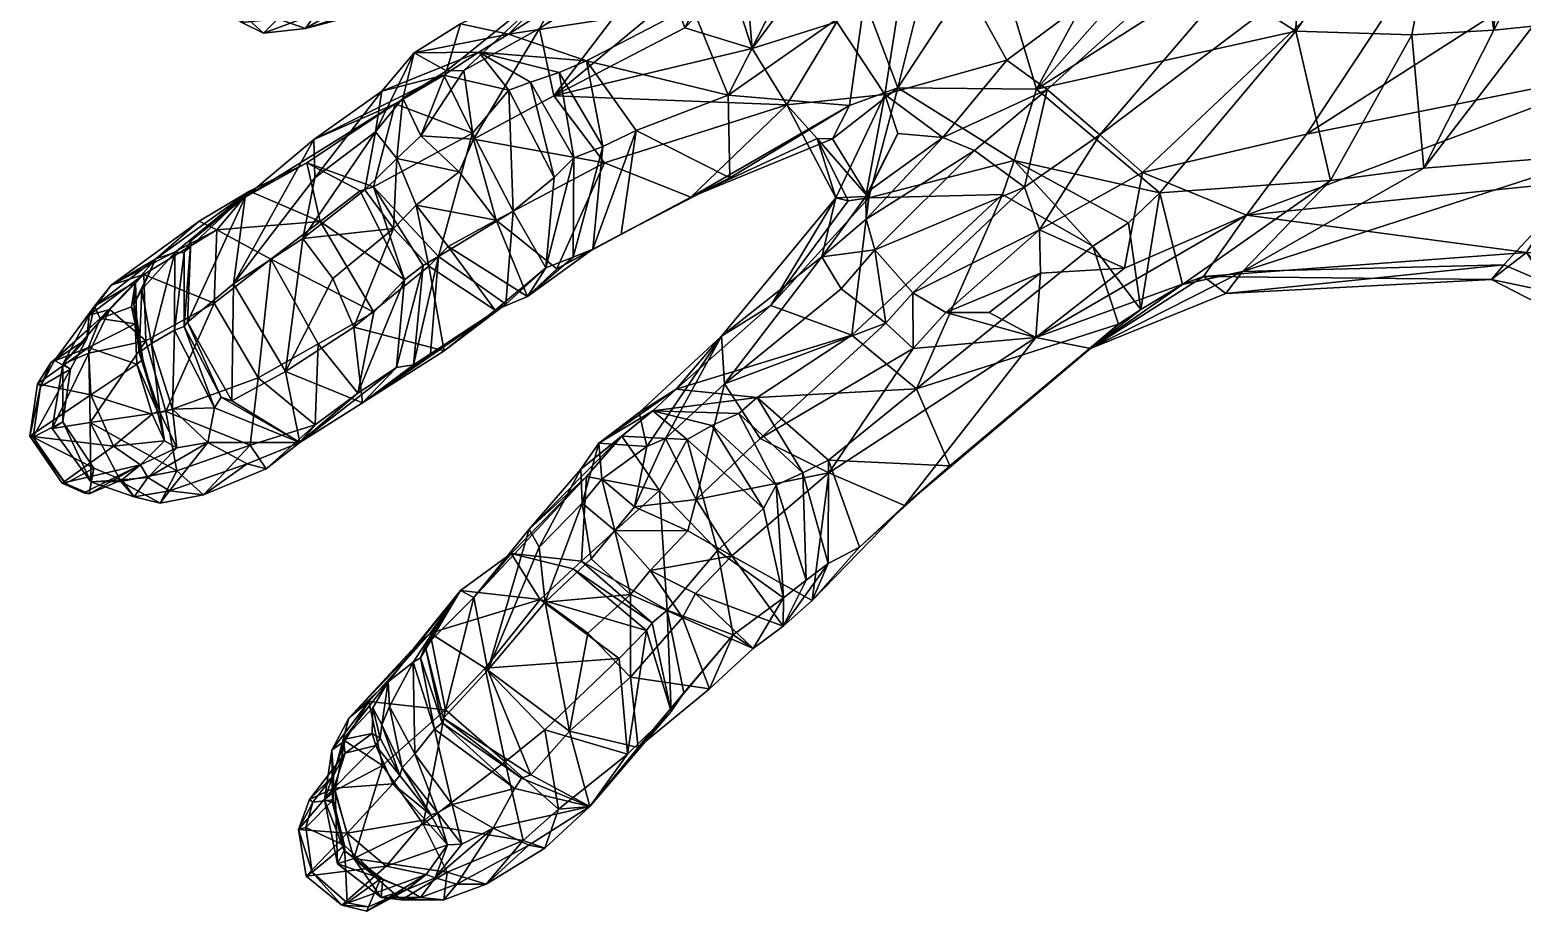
# Model space of a CAD drawing. Extents: x -472 to 472, y -81 to 99.
# Drawn here: x -471.6 to -401.2, y -55.5 to -14 of the extents above; entities that cross this region are included whole.
import ezdxf

# ---------------------------------------------------------------- set-up
doc = ezdxf.new("R2010")
doc.units = 0
doc.header["$MEASUREMENT"] = 0
doc.layers.add('body', color=250, linetype='Continuous')

msp = doc.modelspace()

# ---------------------------------------------------------------- meshes
at = {"layer": 'body'}
mesh = msp.add_polyface(dxfattribs=at)
corners = [(-411.968, 15.176, 780.264), (-432.942, 4.528, 759.93), (-431.508, -1.602, 764.212), (-410.606, 9.146, 782.125), (-426.164, -9.876, 743.572), (-428.332, -3.541, 743.381), (-420.139, -0.373, 746.507), (-418.225, -5.936, 748.786), (-424.104, -16.769, 749.807), (-430.658, -16.709, 748.078), (-416.819, -8.504, 751.025), (-431.273, -3.188, 765.59), (-430.828, -5.718, 766.947), (-409.383, 5.833, 783.703), (-429.806, -7.611, 767.122), (-419.108, -20.695, 770.25), (-411.373, -18.888, 771.992), (-401.71, -4.259, 784.303), (-425.506, -15.4, 769.312), (-405.052, -0.18, 785.215), (-415.851, -11.497, 751.129), (-411.875, -14.038, 751.932), (-418.293, -21.654, 750.333), (-428.523, -19.05, 766.998), (-431.272, -17.015, 764.934), (-421.126, -18.927, 770.682), (-423.607, -16.79, 769.999), (-425.93, 2.119, 739.965), (-419.286, 3.71, 742.828), (-430.694, 1.462, 741.774), (-431.424, 6.995, 741.833), (-424.969, 9.741, 740.435), (-417.683, 9.093, 741.868), (-433.154, 7.136, 759.895), (-412.073, 21.028, 776.321), (-432.693, -2.576, 743.828), (-412.923, 3.473, 749.637), (-413.534, -3.623, 750.149), (-411.565, -3.877, 750.695), (-411.099, 7.522, 748.376), (-426.07, 12.129, 738.673), (-410.214, 16.795, 745.632)]
mesh.append_faces([[corners[k] for k in face] for face in [(0, 1, 2, 0), (2, 3, 0, 2), (4, 5, 6, 4), (6, 7, 4, 6), (4, 8, 9, 4), (7, 10, 8, 7), (8, 4, 7, 8), (11, 12, 13, 11), (13, 3, 11, 13), (14, 18, 19, 14), (19, 13, 14, 19), (8, 20, 21, 8), (21, 22, 8, 21), (23, 18, 24, 23), (25, 17, 19, 25), (19, 26, 25, 19), (26, 18, 23, 26), (27, 28, 6, 27), (6, 5, 27, 6), (27, 29, 30, 27), (30, 31, 27, 30), (28, 27, 31, 28), (31, 32, 28, 31), (33, 0, 34, 33), (27, 5, 35, 27), (6, 36, 37, 6), (37, 7, 6, 37), (28, 32, 39, 28), (39, 36, 28, 39), (38, 37, 36, 38), (10, 37, 38, 10), (38, 20, 10, 38), (41, 39, 32, 41)]], dxfattribs={"vtx2": -1, "vtx3": -1})
mesh.append_faces([[corners[k] for k in face] for face in [(14, 13, 12, 14), (3, 2, 11, 3), (15, 16, 17, 15), (18, 26, 19, 18), (0, 33, 1, 0), (10, 7, 37, 10), (21, 20, 38, 21), (30, 40, 31, 30), (6, 28, 36, 6), (10, 20, 8, 10)]], dxfattribs={"vtx3": -1})
mesh = msp.add_polyface(dxfattribs=at)
corners = [(-400.691, -13.789, 757.152), (-397.177, -19.806, 756.486), (-405.831, -20.487, 757.624), (-402.544, -13.99, 757.034), (-401.71, -4.259, 784.303), (-421.126, -18.927, 770.682), (-419.108, -20.695, 770.25), (-395.67, -15.739, 776.111), (-411.373, -18.888, 771.992), (-414.201, -22.708, 767.435), (-390.879, -5.776, 787.307), (-390.429, -15.676, 779.52), (-394.053, -20.325, 774.954), (-389.234, -15.72, 755.303), (-386.997, 8.963, 762.483), (-396.319, -4.153, 757.509), (-397.46, -3.831, 757.517), (-410.606, 9.146, 782.125), (-409.383, 5.833, 783.703), (-394.006, 11.843, 795.138), (-390.442, 6.374, 795.637), (-405.052, -0.18, 785.215), (-387.438, -8.824, 756.652), (-401.778, -2.87, 755.485), (-400.703, 3.802, 754.644), (-389.799, 7.482, 761.147), (-412.923, 3.473, 749.637), (-410.783, 3.493, 750.311), (-411.565, -3.877, 750.695), (-408.829, 6.514, 748.902), (-411.099, 7.522, 748.376), (-410.214, 16.795, 745.632), (-411.875, -14.038, 751.932), (-406.411, -14.203, 755.707), (-410.243, -21.076, 756.314), (-404.219, -2.793, 755.351), (-403.623, 2.828, 753.571), (-400.169, 7.134, 754.222), (-403.156, 6.137, 753.078), (-402.759, 19.258, 749.774), (-407.805, 16.798, 746.102), (-387.922, 10.29, 762.026)]
mesh.append_faces([[corners[k] for k in face] for face in [(0, 1, 2, 0), (2, 3, 0, 2), (7, 8, 9, 7), (11, 7, 12, 11), (14, 15, 16, 14), (17, 18, 19, 17), (21, 4, 20, 21), (20, 19, 21, 20), (8, 7, 10, 8), (10, 4, 8, 10), (0, 15, 22, 0), (16, 15, 0, 16), (0, 3, 16, 0), (24, 25, 16, 24), (16, 23, 24, 16), (26, 27, 28, 26), (29, 30, 31, 29), (30, 29, 27, 30), (27, 26, 30, 27), (32, 33, 34, 32), (32, 28, 35, 32), (35, 33, 32, 35), (35, 28, 27, 35), (27, 36, 35, 27), (33, 3, 2, 33), (37, 38, 39, 37), (35, 23, 3, 35), (3, 33, 35, 3), (36, 24, 23, 36), (23, 35, 36, 23), (29, 40, 39, 29), (38, 36, 27, 38), (27, 29, 38, 27), (24, 36, 38, 24), (38, 37, 24, 38), (25, 24, 37, 25), (37, 41, 25, 37)]], dxfattribs={"vtx2": -1, "vtx3": -1})
mesh.append_faces([[corners[k] for k in face] for face in [(4, 5, 6, 4), (10, 7, 11, 10), (1, 0, 13, 1), (4, 10, 20, 4), (18, 21, 19, 18), (3, 23, 16, 3)]], dxfattribs={"vtx3": -1})
mesh = msp.add_polyface(dxfattribs=at)
corners = [(-435.075, -11.537, 763.299), (-437.695, -12.79, 760.66), (-437.528, -14.857, 758.216), (-433.535, -13.589, 763.47), (-430.658, -16.709, 748.078), (-429.31, -11.335, 745.105), (-426.164, -9.876, 743.572), (-435.886, -17.514, 756.023), (-444.498, -20.247, 747.474), (-440.421, -21.857, 743.666), (-434.457, -19.1, 750.575), (-438.579, -11.636, 759.337), (-440.702, -13.877, 755.445), (-438.657, -17.057, 737.099), (-440.367, -12.846, 736.848), (-434.557, -8.967, 742.906), (-432.231, -12.543, 743.594), (-432.932, -17.539, 746.064), (-438.572, -20.954, 739.711), (-433.74, -19.109, 749.608), (-441.785, -10.39, 754.955), (-441.241, -12.395, 756.02), (-439.208, -10.899, 759.249), (-434.116, -8.833, 764.051), (-446.878, -17.086, 748.482), (-430.656, -18.866, 765.18), (-431.272, -17.015, 764.934), (-432.165, -21.826, 761.013), (-433.571, -21.887, 756.736), (-432.997, -22.035, 752.096), (-425.162, -20.134, 749.794), (-432.028, -21.89, 751.182), (-428.523, -19.05, 766.998), (-431.992, -21.551, 763.804), (-427.033, -19.664, 767.799), (-432.142, -22.905, 763.528), (-425.506, -15.4, 769.312), (-429.806, -7.611, 767.122), (-443.002, -18.713, 732.925), (-445.341, -15.439, 732.182), (-449.021, -14.177, 733.581)]
mesh.append_faces([[corners[k] for k in face] for face in [(24, 7, 2, 24), (26, 7, 28, 26)]], dxfattribs={"vtx0": -1, "vtx2": -1, "vtx3": -1})
mesh.append_faces([[corners[k] for k in face] for face in [(24, 2, 12, 24), (26, 28, 27, 26)]], dxfattribs={"vtx0": -1, "vtx3": -1})
mesh.append_faces([[corners[k] for k in face] for face in [(0, 1, 2, 0), (2, 3, 0, 2), (4, 5, 6, 4), (7, 8, 9, 7), (9, 10, 7, 9), (2, 1, 11, 2), (11, 12, 2, 11), (13, 14, 15, 13), (15, 16, 13, 15), (17, 18, 13, 17), (13, 16, 17, 13), (17, 19, 9, 17), (20, 21, 22, 20), (12, 11, 22, 12), (22, 21, 12, 22), (1, 0, 23, 1), (24, 8, 7, 24), (24, 21, 20, 24), (25, 26, 27, 25), (28, 7, 10, 28), (10, 29, 28, 10), (4, 30, 31, 4), (31, 19, 4, 31), (26, 25, 32, 26), (32, 25, 33, 32), (34, 32, 35, 34), (26, 3, 7, 26), (26, 36, 37, 26), (37, 3, 26, 37), (16, 5, 4, 16), (4, 17, 16, 4), (10, 19, 31, 10), (38, 13, 18, 38), (14, 39, 40, 14), (39, 14, 13, 39), (13, 38, 39, 13)]], dxfattribs={"vtx2": -1, "vtx3": -1})
mesh.append_faces([[corners[k] for k in face] for face in [(2, 7, 3, 2), (21, 24, 12, 21), (17, 4, 19, 17), (10, 9, 19, 10)]], dxfattribs={"vtx3": -1})
mesh = msp.add_polyface(dxfattribs=at)
corners = [(-458.198, -19.135, 730.083), (-455.001, -16.864, 734.196), (-452.067, -16.115, 730.084), (-455.298, -18.785, 735.462), (-454.007, -17.186, 738.583), (-453.465, -15.051, 736.704), (-458.158, -20.958, 731.356), (-456.263, -13.288, 709.77), (-455.062, -12.086, 713.353), (-456.919, -12.93, 710.236), (-458.545, -11.387, 711.274), (-458.396, -9.387, 713.834), (-460.663, -12.721, 706.102), (-459.908, -13.449, 706.617), (-459.792, -11.447, 709.646), (-460.015, -11.232, 707.798), (-460.62, -11.977, 706.055), (-462.024, -10.756, 699.305), (-457.899, -10.711, 700.257), (-458.122, -13.21, 702.04), (-461.762, -13.052, 701.105), (-460.581, -14.126, 703.809), (-452.896, -11.958, 707.663), (-455.449, -12.906, 704.317), (-454.31, -10.23, 702.706), (-458.59, -13.911, 706.39), (-461.606, -13.624, 704.131), (-461.792, -12.191, 703.846), (-463.11, -12.422, 702.061), (-463.754, -9.87, 700.637), (-462.834, -11.277, 703.147), (-462.608, -10.804, 705.402), (-463.237, -12.772, 701.975), (-463.402, -12.669, 702.021), (-464.351, -12.002, 701.599), (-464.286, -11.991, 701.485), (-464.955, -9.984, 700.414)]
mesh.append_faces([[corners[k] for k in face] for face in [(0, 1, 2, 0), (3, 4, 5, 3), (1, 0, 6, 1), (10, 9, 8, 10), (8, 11, 10, 8), (12, 13, 10, 12), (10, 14, 12, 10), (14, 15, 16, 14), (16, 12, 14, 16), (17, 18, 19, 17), (19, 20, 17, 19), (8, 7, 22, 8), (23, 19, 18, 23), (18, 24, 23, 18), (19, 23, 25, 19), (25, 21, 19, 25), (23, 22, 7, 23), (7, 25, 23, 7), (13, 26, 21, 13), (21, 25, 13, 21), (12, 27, 26, 12), (26, 13, 12, 26), (9, 13, 25, 9), (25, 7, 9, 25), (28, 29, 17, 28), (17, 20, 28, 17), (28, 26, 27, 28), (27, 30, 28, 27), (26, 28, 20, 26), (20, 21, 26, 20), (31, 16, 15, 31), (33, 34, 35, 33), (35, 32, 33, 35), (34, 33, 16, 34), (16, 31, 34, 16), (30, 35, 36, 30), (32, 35, 30, 32), (30, 27, 32, 30)]], dxfattribs={"vtx2": -1, "vtx3": -1})
mesh.append_faces([[corners[k] for k in face] for face in [(7, 8, 9, 7), (21, 20, 19, 21), (10, 13, 9, 10), (16, 32, 27, 16), (16, 33, 32, 16), (27, 12, 16, 27)]], dxfattribs={"vtx3": -1})
mesh = msp.add_polyface(dxfattribs=at)
corners = [(-446.039, -11.131, 743.893), (-447.555, -13.9, 747.221), (-441.689, -9.757, 753.128), (-441.785, -10.39, 754.955), (-446.878, -17.086, 748.482), (-452.067, -16.115, 730.084), (-454.364, -17.466, 727.341), (-458.198, -19.135, 730.083), (-449.011, -16.812, 729.018), (-446.863, -20.929, 729.418), (-448.807, -22.531, 725.992), (-450.72, -18.85, 725.481), (-455.39, -21.382, 720.308), (-451.346, -20.67, 742.413), (-453.157, -18.975, 741.7), (-454.289, -20.037, 739.786), (-443.139, -10.424, 739.767), (-449.021, -14.177, 733.581), (-451.288, -13.684, 738.771), (-451.941, -15.905, 740.514), (-451.126, -15.892, 742.824), (-450.417, -15.025, 731.814), (-455.001, -16.864, 734.196), (-453.465, -15.051, 736.704), (-454.007, -17.186, 738.583), (-440.367, -12.846, 736.848), (-445.341, -15.439, 732.182), (-443.002, -18.713, 732.925), (-444.563, -19.469, 731.706), (-446.636, -15.976, 730.853), (-455.298, -18.785, 735.462), (-450.669, -19.131, 744.041), (-445.936, -20.006, 731.401), (-447.987, -16.439, 730.664), (-444.498, -20.247, 747.474), (-452.896, -11.958, 707.663), (-451.144, -10.889, 711.453), (-455.062, -12.086, 713.353), (-455.449, -12.906, 704.317), (-454.31, -10.23, 702.706), (-450.043, -9.85, 713.81)]
mesh.append_faces([[corners[k] for k in face] for face in [(0, 19, 20, 0), (14, 31, 20, 14)]], dxfattribs={"vtx0": -1, "vtx2": -1, "vtx3": -1})
mesh.append_faces([[corners[k] for k in face] for face in [(0, 20, 1, 0), (14, 20, 19, 14), (31, 34, 4, 31)]], dxfattribs={"vtx0": -1, "vtx3": -1})
mesh.append_faces([[corners[k] for k in face] for face in [(0, 1, 2, 0), (3, 1, 4, 3), (5, 6, 7, 5), (8, 9, 10, 8), (11, 6, 5, 11), (5, 8, 11, 5), (6, 11, 12, 6), (13, 14, 15, 13), (0, 16, 17, 0), (17, 18, 0, 17), (0, 18, 19, 0), (21, 5, 22, 21), (22, 23, 21, 22), (23, 18, 17, 23), (17, 21, 23, 17), (23, 24, 19, 23), (19, 18, 23, 19), (17, 16, 25, 17), (26, 27, 28, 26), (28, 29, 26, 28), (21, 17, 26, 21), (26, 29, 21, 26), (24, 15, 14, 24), (14, 19, 24, 14), (23, 22, 30, 23), (14, 13, 31, 14), (1, 20, 31, 1), (31, 4, 1, 31), (32, 33, 29, 32), (29, 28, 32, 29), (33, 32, 9, 33), (9, 8, 33, 9), (35, 36, 37, 35), (35, 38, 39, 35), (37, 36, 40, 37)]], dxfattribs={"vtx2": -1, "vtx3": -1})
mesh.append_faces([[corners[k] for k in face] for face in [(21, 29, 33, 21), (8, 21, 33, 8), (8, 5, 21, 8)]], dxfattribs={"vtx3": -1})
mesh = msp.add_polyface(dxfattribs=at)
corners = [(-414.201, -22.708, 767.435), (-411.373, -18.888, 771.992), (-419.108, -20.695, 770.25), (-394.081, -24.655, 768.437), (-394.815, -22.437, 772.315), (-398.886, -21.157, 770.612), (-401, -24.475, 764.861), (-402.649, -25.747, 759.007), (-398.894, -27.674, 758.478), (-396.161, -29.102, 761.973), (-394.548, -34.432, 757.597), (-395.154, -31.372, 755.544), (-394.778, -38.47, 750.701), (-397.177, -19.806, 756.486), (-394.8, -23.498, 755.195), (-398.316, -26.654, 756.331), (-402.066, -25.063, 757.671), (-387.497, -21.822, 752.775), (-389.234, -15.72, 755.303), (-390.239, -34.474, 746.054), (-393.275, -34.778, 748.5), (-393.001, -29.221, 752.161), (-416.227, -25.604, 762.935), (-415.177, -26.407, 758.235), (-414.388, -25.375, 757.279), (-405.831, -20.487, 757.624), (-395.67, -15.739, 776.111), (-394.053, -20.325, 774.954), (-390.498, -20.304, 775.823), (-390.429, -15.676, 779.52), (-390.235, -24.431, 772.907), (-390.574, -25.872, 769.461), (-390.807, -28.98, 765.46), (-390.543, -36.025, 760.017), (-393.511, -24.983, 754.104), (-410.243, -21.076, 756.314), (-418.293, -21.654, 750.333), (-411.875, -14.038, 751.932), (-406.411, -14.203, 755.707)]
mesh.append_faces([[corners[k] for k in face] for face in [(0, 1, 2, 0), (3, 4, 5, 3), (5, 6, 3, 5), (6, 7, 8, 6), (8, 9, 6, 8), (10, 11, 12, 10), (13, 14, 15, 13), (15, 16, 13, 15), (17, 14, 13, 17), (13, 18, 17, 13), (19, 20, 21, 19), (11, 21, 20, 11), (22, 23, 7, 22), (7, 6, 22, 7), (0, 22, 6, 0), (6, 5, 0, 6), (24, 25, 13, 24), (13, 16, 24, 13), (0, 5, 26, 0), (27, 28, 29, 27), (30, 4, 3, 30), (3, 31, 30, 3), (5, 4, 27, 5), (27, 26, 5, 27), (27, 4, 30, 27), (9, 32, 3, 9), (3, 6, 9, 3), (9, 10, 33, 9), (33, 32, 9, 33), (7, 16, 15, 7), (15, 8, 7, 15), (23, 24, 16, 23), (16, 7, 23, 16), (10, 9, 8, 10), (8, 11, 10, 8), (15, 34, 21, 15), (21, 11, 15, 21), (35, 36, 37, 35), (25, 35, 38, 25), (34, 14, 17, 34)]], dxfattribs={"vtx2": -1, "vtx3": -1})
mesh.append_faces([[corners[k] for k in face] for face in [(3, 32, 31, 3), (11, 8, 15, 11), (24, 35, 25, 24), (14, 34, 15, 14)]], dxfattribs={"vtx3": -1})
mesh = msp.add_polyface(dxfattribs=at)
corners = [(-461.244, -21.578, 719.208), (-463.618, -22.999, 716.99), (-465.657, -24.765, 718.226), (-464.763, -24.477, 721.345), (-462.785, -23.411, 716.26), (-467.771, -26.015, 713.337), (-468.547, -27.007, 713.188), (-462.001, -25.948, 727.284), (-458.724, -23.819, 732.519), (-458.158, -20.958, 731.356), (-458.198, -19.135, 730.083), (-461.45, -21.858, 725.255), (-454.364, -17.466, 727.341), (-458.531, -20.248, 721.734), (-464.006, -23.924, 722.262), (-464.168, -27.763, 723.652), (-466.318, -26.224, 719.119), (-455.39, -21.382, 720.308), (-457.909, -23.017, 717.307), (-460.236, -24.786, 713.746), (-455.38, -27.295, 717.498), (-453.042, -25.093, 720.527), (-453.934, -25.763, 720.575), (-456.023, -21.56, 720.097), (-454.444, -23.336, 737.677), (-455.8, -21.511, 736.49), (-457.301, -25.703, 733.006), (-454.289, -20.037, 739.786), (-462.911, -26.869, 710.472), (-466.218, -25.514, 712.204), (-466.624, -25.857, 717.331), (-466.693, -26.904, 718.404), (-456.309, -27.997, 732.902), (-454.007, -17.186, 738.583), (-455.298, -18.785, 735.462), (-455.001, -16.864, 734.196), (-464.325, -24.467, 721.778), (-464.322, -27.961, 722.865), (-464.779, -28.141, 722.486)]
mesh.append_faces([[corners[k] for k in face] for face in [(7, 9, 10, 7)]], dxfattribs={"vtx0": -1, "vtx2": -1, "vtx3": -1})
mesh.append_faces([[corners[k] for k in face] for face in [(7, 10, 11, 7)]], dxfattribs={"vtx0": -1, "vtx3": -1})
mesh.append_faces([[corners[k] for k in face] for face in [(0, 1, 2, 0), (2, 3, 0, 2), (2, 5, 6, 2), (7, 8, 9, 7), (11, 10, 12, 11), (12, 13, 11, 12), (11, 13, 0, 11), (0, 14, 11, 0), (11, 14, 15, 11), (17, 13, 12, 17), (18, 19, 4, 18), (4, 0, 18, 4), (19, 18, 20, 19), (17, 21, 22, 17), (22, 23, 17, 22), (24, 25, 8, 24), (8, 26, 24, 8), (27, 25, 24, 27), (28, 29, 4, 28), (4, 19, 28, 4), (2, 30, 31, 2), (5, 1, 4, 5), (4, 29, 5, 4), (24, 26, 32, 24), (27, 33, 34, 27), (34, 25, 27, 34), (34, 9, 8, 34), (8, 25, 34, 8), (9, 34, 35, 9), (0, 3, 36, 0), (36, 14, 0, 36), (14, 36, 37, 14), (36, 3, 38, 36), (18, 0, 13, 18), (13, 23, 18, 13), (18, 23, 22, 18), (22, 20, 18, 22)]], dxfattribs={"vtx2": -1, "vtx3": -1})
mesh.append_faces([[corners[k] for k in face] for face in [(4, 1, 0, 4), (3, 2, 16, 3), (23, 13, 17, 23), (2, 1, 5, 2)]], dxfattribs={"vtx3": -1})
mesh = msp.add_polyface(dxfattribs=at)
corners = [(-450.72, -18.85, 725.481), (-448.807, -22.531, 725.992), (-452.33, -24.669, 721.321), (-455.39, -21.382, 720.308), (-449.011, -16.812, 729.018), (-452.773, -25.112, 737.42), (-456.309, -27.997, 732.902), (-452.05, -29.114, 730.718), (-449.652, -27.193, 734.03), (-453.508, -29.767, 722.42), (-455.914, -31.561, 724.788), (-454.296, -29.894, 722.344), (-453.934, -25.763, 720.575), (-453.042, -25.093, 720.527), (-449.151, -26.909, 727.988), (-447.252, -25.198, 731.938), (-446.863, -20.929, 729.418), (-452.698, -29.256, 723.18), (-454.289, -20.037, 739.786), (-453.38, -22.233, 740.48), (-451.346, -20.67, 742.413), (-449.599, -22.948, 742.102), (-451.865, -24.193, 740.297), (-448.118, -26.546, 735.587), (-446.735, -25.244, 737.364), (-454.444, -23.336, 737.677), (-444.498, -20.247, 747.474), (-440.421, -21.857, 743.666), (-445.034, -24.317, 733.659), (-443.703, -23.612, 735.165), (-444.563, -19.469, 731.706), (-443.002, -18.713, 732.925), (-445.963, -24.693, 733.191), (-445.936, -20.006, 731.401), (-450.669, -19.131, 744.041)]
mesh.append_faces([[corners[k] for k in face] for face in [(34, 21, 26, 34)]], dxfattribs={"vtx0": -1, "vtx2": -1, "vtx3": -1})
mesh.append_faces([[corners[k] for k in face] for face in [(0, 1, 2, 0), (2, 3, 0, 2), (1, 0, 4, 1), (5, 6, 7, 5), (7, 8, 5, 7), (11, 12, 13, 11), (13, 9, 11, 13), (14, 15, 8, 14), (8, 7, 14, 8), (15, 14, 1, 15), (1, 16, 15, 1), (14, 17, 2, 14), (2, 1, 14, 2), (14, 7, 10, 14), (10, 17, 14, 10), (18, 19, 20, 18), (21, 22, 23, 21), (23, 24, 21, 23), (22, 5, 8, 22), (8, 23, 22, 8), (25, 19, 18, 25), (26, 21, 24, 26), (24, 27, 26, 24), (24, 23, 28, 24), (28, 29, 24, 28), (28, 30, 31, 28), (9, 13, 2, 9), (2, 17, 9, 2), (19, 25, 5, 19), (5, 22, 19, 5), (21, 20, 19, 21), (19, 22, 21, 19), (32, 33, 30, 32), (30, 28, 32, 30), (33, 32, 15, 33), (15, 16, 33, 15), (34, 20, 21, 34)]], dxfattribs={"vtx2": -1, "vtx3": -1})
mesh.append_faces([[corners[k] for k in face] for face in [(9, 10, 11, 9), (23, 8, 15, 23), (3, 2, 13, 3), (28, 23, 32, 28), (23, 15, 32, 23)]], dxfattribs={"vtx3": -1})
mesh = msp.add_polyface(dxfattribs=at)
corners = [(-418.293, -21.654, 750.333), (-419.775, -23.069, 750.294), (-425.162, -20.134, 749.794), (-424.104, -16.769, 749.807), (-428.392, -27.308, 763.925), (-429.936, -29.008, 761.191), (-424.135, -28.483, 762.006), (-426.34, -27.307, 764.159), (-430.336, -36.404, 750.991), (-421.56, -29.01, 756.684), (-433.915, -34.868, 754.104), (-428.198, -34.533, 746.961), (-420.248, -27.854, 752.947), (-429.776, -30.909, 744.907), (-421.446, -24.177, 750.658), (-425.714, -21.731, 748.924), (-416.227, -25.604, 762.935), (-415.177, -26.407, 758.235), (-414.201, -22.708, 767.435), (-419.953, -25.208, 766.696), (-419.19, -27.163, 752.926), (-417.231, -25.986, 752.972), (-419.108, -20.695, 770.25), (-424.679, -21.388, 768.079), (-421.126, -18.927, 770.682), (-423.607, -16.79, 769.999), (-427.033, -19.664, 767.799), (-428.523, -19.05, 766.998), (-423.971, -23.399, 767.297), (-423.927, -25.456, 766.163), (-431.739, -24.355, 763.746), (-429.948, -26.379, 764.106), (-430.658, -16.709, 748.078), (-414.388, -25.375, 757.279), (-410.243, -21.076, 756.314)]
mesh.append_faces([[corners[k] for k in face] for face in [(0, 1, 2, 0), (2, 3, 0, 2), (4, 5, 6, 4), (6, 7, 4, 6), (8, 9, 6, 8), (6, 10, 8, 6), (8, 11, 12, 8), (12, 9, 8, 12), (13, 14, 12, 13), (12, 11, 13, 12), (15, 14, 13, 15), (16, 6, 9, 16), (9, 17, 16, 9), (18, 19, 6, 18), (6, 16, 18, 6), (22, 19, 18, 22), (23, 24, 25, 23), (25, 26, 23, 25), (27, 26, 25, 27), (28, 22, 24, 28), (24, 23, 28, 24), (29, 28, 4, 29), (4, 7, 29, 4), (23, 26, 30, 23), (28, 23, 31, 28), (31, 4, 28, 31), (6, 19, 29, 6), (29, 7, 6, 29), (19, 22, 28, 19), (28, 29, 19, 28), (0, 21, 20, 0), (20, 1, 0, 20), (21, 34, 33, 21), (33, 9, 21, 33), (2, 1, 14, 2), (14, 15, 2, 14), (14, 1, 20, 14), (20, 12, 14, 20)]], dxfattribs={"vtx2": -1, "vtx3": -1})
mesh.append_faces([[corners[k] for k in face] for face in [(9, 20, 21, 9), (2, 32, 3, 2), (9, 33, 17, 9), (0, 34, 21, 0), (12, 20, 9, 12)]], dxfattribs={"vtx3": -1})
mesh = msp.add_polyface(dxfattribs=at)
corners = [(-440.421, -21.857, 743.666), (-438.572, -20.954, 739.711), (-432.932, -17.539, 746.064), (-432.165, -21.826, 761.013), (-431.992, -21.551, 763.804), (-430.656, -18.866, 765.18), (-438.964, -28.416, 751.889), (-436.64, -26.97, 747.82), (-441.103, -30.925, 742.997), (-442.855, -32.023, 747.899), (-433.571, -21.887, 756.736), (-432.997, -22.035, 752.096), (-434.235, -24.683, 760.023), (-432.142, -22.905, 763.528), (-442.495, -33.619, 749.43), (-441.621, -33.243, 751.324), (-438.832, -30.666, 754.807), (-429.776, -30.909, 744.907), (-432.825, -28.367, 744.626), (-425.714, -21.731, 748.924), (-432.028, -21.89, 751.182), (-437.294, -31.312, 741.458), (-442.218, -31.942, 741.685), (-438.154, -32.073, 740.354), (-431.739, -24.355, 763.746), (-433.329, -26.181, 761.146), (-431.226, -27.813, 761.742), (-429.948, -26.379, 764.106), (-429.936, -29.008, 761.191), (-428.392, -27.308, 763.925), (-428.523, -19.05, 766.998), (-424.679, -21.388, 768.079), (-427.033, -19.664, 767.799), (-437.14, -33.244, 755.769), (-433.915, -34.868, 754.104), (-425.162, -20.134, 749.794), (-434.457, -19.1, 750.575), (-443.002, -18.713, 732.925), (-443.703, -23.612, 735.165), (-445.034, -24.317, 733.659), (-446.735, -25.244, 737.364)]
mesh.append_faces([[corners[k] for k in face] for face in [(6, 14, 15, 6)]], dxfattribs={"vtx0": -1, "vtx2": -1, "vtx3": -1})
mesh.append_faces([[corners[k] for k in face] for face in [(6, 15, 16, 6)]], dxfattribs={"vtx0": -1, "vtx3": -1})
mesh.append_faces([[corners[k] for k in face] for face in [(0, 1, 2, 0), (3, 4, 5, 3), (6, 7, 8, 6), (8, 9, 6, 8), (10, 11, 7, 10), (7, 6, 10, 7), (3, 12, 13, 3), (13, 4, 3, 13), (6, 9, 14, 6), (17, 18, 19, 17), (20, 19, 18, 20), (18, 7, 20, 18), (18, 21, 8, 18), (8, 7, 18, 8), (21, 18, 17, 21), (22, 8, 21, 22), (21, 23, 22, 21), (24, 25, 26, 24), (26, 27, 24, 26), (12, 25, 24, 12), (24, 13, 12, 24), (27, 26, 28, 27), (28, 29, 27, 28), (4, 13, 30, 4), (24, 27, 31, 24), (13, 24, 32, 13), (28, 33, 34, 28), (12, 10, 6, 12), (6, 16, 12, 6), (26, 25, 16, 26), (16, 33, 26, 16), (20, 11, 36, 20), (37, 38, 39, 37), (1, 38, 37, 1), (38, 1, 0, 38), (0, 40, 38, 0)]], dxfattribs={"vtx2": -1, "vtx3": -1})
mesh.append_faces([[corners[k] for k in face] for face in [(28, 26, 33, 28), (25, 12, 16, 25), (20, 35, 19, 20), (20, 7, 11, 20), (12, 3, 10, 12)]], dxfattribs={"vtx3": -1})
mesh = msp.add_polyface(dxfattribs=at)
corners = [(-464.168, -27.763, 723.652), (-462.001, -25.948, 727.284), (-461.45, -21.858, 725.255), (-464.763, -24.477, 721.345), (-466.318, -26.224, 719.119), (-465.858, -28.766, 720.084), (-464.779, -28.141, 722.486), (-455.38, -27.295, 717.498), (-458.005, -28.776, 713.296), (-460.236, -24.786, 713.746), (-456.309, -27.997, 732.902), (-459.54, -30.089, 727.717), (-455.914, -31.561, 724.788), (-452.05, -29.114, 730.718), (-457.301, -25.703, 733.006), (-458.724, -23.819, 732.519), (-462.076, -31.474, 724.526), (-458.869, -33.437, 721.833), (-464.871, -31.872, 720.424), (-462.888, -31.804, 723.303), (-456.127, -31.115, 719.007), (-458.144, -32.602, 715.032), (-460.836, -30.389, 710.113), (-466.218, -25.514, 712.204), (-462.911, -26.869, 710.472), (-466.125, -28.643, 708.673), (-465.185, -31.977, 707.821), (-465.574, -31.968, 718.444), (-465.471, -32.006, 719.571), (-466.44, -29.196, 719.27), (-466.266, -29.524, 717.967), (-466.693, -26.904, 718.404), (-465.657, -24.765, 718.226), (-466.554, -29.746, 717.485), (-465.824, -32.093, 717.934), (-466.564, -27.493, 717.374), (-466.634, -27.837, 716.795), (-453.508, -29.767, 722.42), (-452.698, -29.256, 723.18), (-452.773, -25.112, 737.42), (-454.444, -23.336, 737.677), (-464.322, -27.961, 722.865), (-464.006, -23.924, 722.262), (-462.569, -31.302, 723.873), (-464.325, -24.467, 721.778), (-453.934, -25.763, 720.575), (-454.296, -29.894, 722.344)]
mesh.append_faces([[corners[k] for k in face] for face in [(11, 14, 15, 11)]], dxfattribs={"vtx0": -1, "vtx2": -1, "vtx3": -1})
mesh.append_faces([[corners[k] for k in face] for face in [(11, 15, 1, 11)]], dxfattribs={"vtx0": -1, "vtx3": -1})
mesh.append_faces([[corners[k] for k in face] for face in [(0, 1, 2, 0), (3, 4, 5, 3), (5, 6, 3, 5), (7, 8, 9, 7), (10, 11, 12, 10), (12, 13, 10, 12), (11, 10, 14, 11), (16, 11, 1, 16), (1, 0, 16, 1), (11, 16, 17, 11), (18, 19, 6, 18), (6, 5, 18, 6), (20, 21, 8, 20), (8, 7, 20, 8), (22, 8, 21, 22), (23, 24, 25, 23), (24, 22, 26, 24), (26, 25, 24, 26), (22, 24, 9, 22), (9, 8, 22, 9), (27, 28, 29, 27), (29, 30, 27, 29), (28, 18, 5, 28), (5, 29, 28, 5), (30, 29, 31, 30), (31, 4, 32, 31), (29, 5, 4, 29), (27, 30, 33, 27), (33, 34, 27, 33), (30, 35, 36, 30), (10, 39, 40, 10), (41, 0, 42, 41), (43, 16, 0, 43), (0, 41, 43, 0), (19, 43, 41, 19), (41, 6, 19, 41), (6, 41, 44, 6), (45, 46, 20, 45), (20, 7, 45, 20), (46, 12, 17, 46)]], dxfattribs={"vtx2": -1, "vtx3": -1})
mesh.append_faces([[corners[k] for k in face] for face in [(12, 37, 38, 12)]], dxfattribs={"vtx3": -1})
mesh = msp.add_polyface(dxfattribs=at)
corners = [(-468.29, -27.592, 713.484), (-466.798, -27.039, 716.326), (-466.624, -25.857, 717.331), (-468.547, -27.007, 713.188), (-470.434, -29.576, 709.755), (-468.92, -28.552, 711.323), (-465.657, -24.765, 718.226), (-467.82, -27.158, 710.13), (-466.125, -28.643, 708.673), (-468.812, -29.222, 708.692), (-465.185, -31.977, 707.821), (-468.748, -32.501, 708.204), (-466.218, -25.514, 712.204), (-466.693, -26.904, 718.404), (-466.564, -27.493, 717.374), (-466.266, -29.524, 717.967), (-466.318, -26.224, 719.119), (-466.44, -29.196, 719.27), (-468.8, -27.436, 711.133), (-467.771, -26.015, 713.337), (-470.039, -29.747, 710.095), (-469.685, -29.98, 710.999), (-471.103, -30.793, 709.533), (-470.552, -32.777, 710.067), (-465.824, -32.093, 717.934), (-466.554, -29.746, 717.485), (-468.721, -31.186, 714.581), (-470.588, -29.644, 709.799), (-468.834, -28.955, 714.014), (-466.634, -27.837, 716.795), (-471.233, -30.675, 709.77), (-471.601, -33.135, 709.829), (-470.043, -32.466, 711.119), (-471.445, -33.18, 709.682)]
mesh.append_faces([[corners[k] for k in face] for face in [(0, 1, 2, 0), (2, 3, 0, 2), (4, 0, 3, 4), (3, 5, 4, 3), (3, 2, 6, 3), (8, 10, 11, 8), (11, 9, 8, 11), (8, 7, 12, 8), (13, 14, 15, 13), (14, 13, 2, 14), (2, 1, 14, 2), (16, 13, 17, 16), (18, 19, 12, 18), (12, 7, 18, 12), (20, 18, 7, 20), (7, 9, 20, 7), (4, 5, 21, 4), (21, 22, 4, 21), (23, 20, 9, 23), (9, 11, 23, 9), (24, 25, 26, 24), (0, 28, 29, 0), (29, 1, 0, 29), (28, 26, 25, 28), (25, 29, 28, 25), (26, 28, 30, 26), (30, 31, 26, 30), (22, 30, 27, 22), (27, 4, 22, 27), (29, 25, 15, 29), (18, 5, 3, 18), (3, 19, 18, 3), (20, 21, 5, 20), (5, 18, 20, 5), (32, 21, 20, 32), (20, 23, 32, 20), (33, 22, 21, 33), (21, 32, 33, 21), (28, 0, 27, 28), (27, 30, 28, 27)]], dxfattribs={"vtx2": -1, "vtx3": -1})
mesh.append_faces([[corners[k] for k in face] for face in [(7, 8, 9, 7), (0, 4, 27, 0), (14, 1, 29, 14)]], dxfattribs={"vtx3": -1})
mesh = msp.add_polyface(dxfattribs=at)
corners = [(-441.895, -35.709, 736.527), (-439.16, -38.527, 736.349), (-441.534, -41.348, 732.839), (-440.597, -33.288, 739.268), (-436.987, -36.547, 738.912), (-436.042, -40.763, 740.846), (-438.415, -42.504, 738.107), (-438.49, -38.78, 750.104), (-440.197, -40.563, 748.874), (-436.07, -42.102, 744.507), (-434.696, -40.885, 746.055), (-433.915, -34.868, 754.104), (-430.336, -36.404, 750.991), (-433.938, -39.139, 742.491), (-432.457, -38.381, 743.45), (-435.138, -34.863, 740.911), (-433.929, -34.269, 741.994), (-428.198, -34.533, 746.961), (-429.776, -30.909, 744.907), (-437.294, -31.312, 741.458), (-438.154, -32.073, 740.354), (-440.812, -41.689, 746.93), (-442.335, -39.47, 749.443), (-443.081, -36.471, 750.528), (-440.56, -37.611, 750.704), (-440.16, -36.132, 752.076), (-438.832, -30.666, 754.807), (-441.621, -33.243, 751.324), (-437.14, -33.244, 755.769), (-434.978, -39.938, 741.888), (-436.385, -35.454, 740.889), (-439.427, -32.628, 740.334), (-442.218, -31.942, 741.685), (-443.671, -33.139, 740.5), (-424.135, -28.483, 762.006), (-429.936, -29.008, 761.191)]
mesh.append_faces([[corners[k] for k in face] for face in [(25, 7, 11, 25)]], dxfattribs={"vtx0": -1, "vtx2": -1, "vtx3": -1})
mesh.append_faces([[corners[k] for k in face] for face in [(25, 11, 28, 25)]], dxfattribs={"vtx0": -1, "vtx3": -1})
mesh.append_faces([[corners[k] for k in face] for face in [(0, 1, 2, 0), (1, 0, 3, 1), (3, 4, 1, 3), (5, 6, 1, 5), (1, 4, 5, 1), (2, 1, 6, 2), (7, 8, 9, 7), (9, 10, 7, 9), (11, 7, 10, 11), (10, 12, 11, 10), (10, 9, 13, 10), (13, 14, 10, 13), (13, 15, 16, 13), (16, 14, 13, 16), (17, 14, 16, 17), (16, 18, 17, 16), (14, 17, 12, 14), (12, 10, 14, 12), (18, 16, 19, 18), (19, 16, 15, 19), (15, 20, 19, 15), (21, 8, 22, 21), (23, 24, 25, 23), (26, 27, 25, 26), (25, 28, 26, 25), (7, 24, 22, 7), (22, 8, 7, 22), (29, 30, 15, 29), (15, 13, 29, 15), (30, 29, 5, 30), (5, 4, 30, 5), (30, 31, 20, 30), (20, 15, 30, 20), (31, 30, 4, 31), (4, 3, 31, 4), (11, 34, 35, 11), (25, 24, 7, 25)]], dxfattribs={"vtx2": -1, "vtx3": -1})
mesh.append_faces([[corners[k] for k in face] for face in [(13, 9, 29, 13), (9, 5, 29, 9), (32, 20, 31, 32), (3, 32, 31, 3), (3, 33, 32, 3)]], dxfattribs={"vtx3": -1})
mesh = msp.add_polyface(dxfattribs=at)
corners = [(-451.28, -40.423, 732.097), (-453.401, -43.048, 730.337), (-454.696, -44.727, 731.877), (-453.515, -43.801, 734.813), (-455.451, -47.17, 730.41), (-455.427, -45.947, 731.219), (-456.816, -47.446, 728.093), (-456.557, -46.446, 727.613), (-454.632, -45.896, 732.73), (-453.443, -48.122, 733.734), (-452.517, -46.967, 735.782), (-451.987, -46.056, 724.43), (-455.615, -45.663, 726.581), (-452.723, -42.427, 729.367), (-454.967, -48.68, 722.469), (-455.08, -47.388, 731.452), (-454.999, -46.755, 732.097), (-454.038, -48.78, 733.058), (-456.738, -47.509, 724.966), (-457.362, -47.958, 726.027), (-453.165, -43.596, 735.3), (-452.951, -43.053, 735.656), (-452.144, -46.657, 736.074), (-460.457, -34.673, 717.964), (-458.869, -33.437, 721.833), (-461.348, -34.45, 718.74), (-463.2, -33.43, 720.382), (-462.888, -31.804, 723.303), (-464.673, -33.687, 718.867), (-466.042, -35.084, 715.356), (-455.914, -31.561, 724.788), (-459.54, -30.089, 727.717), (-458.144, -32.602, 715.032), (-456.127, -31.115, 719.007), (-461.204, -33.57, 712.172), (-464.674, -34.766, 709.679), (-465.185, -31.977, 707.821), (-460.836, -30.389, 710.113), (-463.407, -35.898, 714.566), (-465.451, -36.292, 711.925), (-465.015, -35.722, 715.492), (-462.076, -31.474, 724.526), (-462.569, -31.302, 723.873), (-464.871, -31.872, 720.424), (-454.296, -29.894, 722.344)]
mesh.append_faces([[corners[k] for k in face] for face in [(0, 1, 2, 0), (2, 3, 0, 2), (4, 5, 6, 4), (2, 7, 6, 2), (6, 5, 2, 6), (3, 8, 9, 3), (9, 10, 3, 9), (11, 12, 13, 11), (12, 11, 14, 12), (15, 16, 5, 15), (5, 4, 15, 5), (16, 8, 2, 16), (2, 5, 16, 2), (8, 16, 17, 8), (12, 18, 19, 12), (7, 1, 13, 7), (13, 12, 7, 13), (20, 21, 0, 20), (21, 20, 22, 21), (10, 22, 20, 10), (20, 3, 10, 20), (26, 25, 24, 26), (24, 27, 26, 24), (26, 28, 29, 26), (24, 30, 31, 24), (32, 33, 24, 32), (24, 23, 32, 24), (34, 35, 36, 34), (36, 37, 34, 36), (35, 34, 38, 35), (38, 39, 35, 38), (34, 32, 23, 34), (23, 38, 34, 23), (32, 34, 37, 32), (25, 40, 38, 25), (38, 23, 25, 38), (24, 41, 42, 24), (42, 27, 24, 42), (24, 33, 44, 24)]], dxfattribs={"vtx2": -1, "vtx3": -1})
mesh.append_faces([[corners[k] for k in face] for face in [(3, 2, 8, 3), (2, 1, 7, 2), (23, 24, 25, 23), (26, 40, 25, 26), (26, 27, 43, 26)]], dxfattribs={"vtx3": -1})
mesh = msp.add_polyface(dxfattribs=at)
corners = [(-466.042, -35.084, 715.356), (-465.015, -35.722, 715.492), (-463.2, -33.43, 720.382), (-467.267, -35.194, 712.979), (-466.386, -34.49, 715.312), (-468.808, -35.854, 711.325), (-464.673, -33.687, 718.867), (-465.241, -33.358, 717.423), (-468.748, -32.501, 708.204), (-465.185, -31.977, 707.821), (-464.674, -34.766, 709.679), (-467.303, -35.278, 709.251), (-465.451, -36.292, 711.925), (-466.673, -35.995, 713.01), (-463.407, -35.898, 714.566), (-465.471, -32.006, 719.571), (-465.574, -31.968, 718.444), (-464.871, -31.872, 720.424), (-471.103, -30.793, 709.533), (-471.445, -33.18, 709.682), (-471.601, -33.135, 709.829), (-471.233, -30.675, 709.77), (-468.727, -35.297, 711.222), (-470.552, -32.777, 710.067), (-469.925, -35.365, 710.539), (-470.075, -35.358, 710.746), (-468.575, -34.648, 712.104), (-467.657, -33.616, 715.272), (-468.721, -31.186, 714.581), (-465.824, -32.093, 717.934), (-469.048, -35.806, 711.328), (-470.043, -32.466, 711.119)]
mesh.append_faces([[corners[k] for k in face] for face in [(0, 1, 2, 0), (3, 0, 4, 3), (4, 5, 3, 4), (6, 7, 4, 6), (4, 0, 6, 4), (8, 9, 10, 8), (10, 11, 8, 10), (1, 13, 12, 1), (12, 14, 1, 12), (15, 16, 7, 15), (7, 6, 15, 7), (17, 15, 6, 17), (6, 2, 17, 6), (18, 19, 20, 18), (20, 21, 18, 20), (22, 23, 8, 22), (8, 11, 22, 8), (20, 19, 24, 20), (24, 25, 20, 24), (26, 3, 5, 26), (5, 24, 26, 5), (13, 22, 11, 13), (11, 12, 13, 11), (27, 28, 20, 27), (20, 25, 27, 20), (28, 27, 29, 28), (27, 4, 7, 27), (7, 29, 27, 7), (24, 5, 30, 24), (30, 25, 24, 30), (22, 26, 31, 22), (31, 23, 22, 31), (3, 26, 22, 3), (22, 13, 3, 22), (13, 1, 0, 13), (0, 3, 13, 0), (26, 24, 19, 26), (19, 31, 26, 19), (4, 27, 25, 4), (25, 30, 4, 25)]], dxfattribs={"vtx2": -1, "vtx3": -1})
mesh.append_faces([[corners[k] for k in face] for face in [(12, 11, 10, 12), (4, 30, 5, 4), (7, 16, 29, 7)]], dxfattribs={"vtx3": -1})
mesh = msp.add_polyface(dxfattribs=at)
corners = [(-448.047, -37.518, 741.559), (-445.605, -34.699, 743.936), (-443.671, -33.139, 740.5), (-445.333, -35.041, 738.635), (-449.995, -44.178, 739.758), (-447.575, -38.369, 742.936), (-450.648, -40.756, 737.9), (-448.9, -38.678, 734.047), (-451.28, -40.423, 732.097), (-452.951, -43.053, 735.656), (-441.534, -41.348, 732.839), (-445.57, -39.03, 732.51), (-441.895, -35.709, 736.527), (-440.597, -33.288, 739.268), (-443.258, -40.609, 747.633), (-445.122, -38.923, 746.714), (-447.288, -40.972, 744.156), (-445.272, -42.439, 743.988), (-440.56, -37.611, 750.704), (-443.081, -36.471, 750.528), (-444.001, -37.592, 749.055), (-442.335, -39.47, 749.443), (-442.218, -31.942, 741.685), (-444.76, -33.471, 746.206), (-442.855, -32.023, 747.899), (-441.103, -30.925, 742.997), (-444.61, -35.167, 747.958), (-442.495, -33.619, 749.43), (-445.972, -39.404, 731.841), (-442.246, -41.94, 732.475), (-445.541, -36.298, 745.904), (-440.812, -41.689, 746.93), (-440.16, -36.132, 752.076), (-441.621, -33.243, 751.324), (-447.53, -40.851, 729.674), (-442.517, -42.308, 731.931)]
mesh.append_faces([[corners[k] for k in face] for face in [(4, 5, 0, 4), (19, 32, 33, 19)]], dxfattribs={"vtx0": -1, "vtx2": -1, "vtx3": -1})
mesh.append_faces([[corners[k] for k in face] for face in [(19, 33, 27, 19)]], dxfattribs={"vtx0": -1, "vtx3": -1})
mesh.append_faces([[corners[k] for k in face] for face in [(0, 1, 2, 0), (2, 3, 0, 2), (6, 0, 3, 6), (3, 7, 6, 3), (6, 7, 8, 6), (8, 9, 6, 8), (10, 11, 12, 10), (12, 3, 2, 12), (2, 13, 12, 2), (11, 7, 3, 11), (3, 12, 11, 3), (14, 15, 16, 14), (16, 17, 14, 16), (18, 19, 20, 18), (20, 21, 18, 20), (20, 15, 14, 20), (14, 21, 20, 14), (22, 2, 1, 22), (1, 23, 22, 1), (23, 24, 25, 23), (25, 22, 23, 25), (23, 26, 27, 23), (27, 24, 23, 27), (11, 10, 29, 11), (29, 28, 11, 29), (26, 20, 19, 26), (19, 27, 26, 19), (20, 26, 30, 20), (30, 15, 20, 30), (30, 5, 16, 30), (16, 15, 30, 16), (21, 14, 31, 21), (23, 1, 30, 23), (30, 26, 23, 30), (5, 30, 1, 5), (1, 0, 5, 1), (34, 8, 7, 34), (7, 28, 34, 7), (34, 28, 35, 34)]], dxfattribs={"vtx2": -1, "vtx3": -1})
mesh.append_faces([[corners[k] for k in face] for face in [(7, 11, 28, 7)]], dxfattribs={"vtx3": -1})
mesh = msp.add_polyface(dxfattribs=at)
corners = [(-452.723, -42.427, 729.367), (-453.401, -43.048, 730.337), (-451.28, -40.423, 732.097), (-449.743, -51.638, 733.716), (-448.053, -52.435, 732.145), (-445.184, -50.617, 734.217), (-452.487, -53.973, 729.93), (-451.453, -54.272, 729.957), (-451.225, -52.392, 732.724), (-451.9, -52.42, 731.405), (-452.906, -53.815, 729.591), (-452.078, -55.006, 726.946), (-454.074, -55.007, 725.195), (-451.912, -53.705, 724.287), (-449.995, -44.178, 739.758), (-447.288, -40.972, 744.156), (-447.575, -38.369, 742.936), (-448.047, -37.518, 741.559), (-450.648, -40.756, 737.9), (-452.951, -43.053, 735.656), (-452.089, -46.446, 736.79), (-447.53, -40.851, 729.674), (-450.126, -44.079, 726.402), (-447.968, -49.118, 736.908), (-451.683, -50.51, 733.963), (-448.728, -49.766, 735.971), (-452.517, -46.967, 735.782), (-453.443, -48.122, 733.734), (-448.329, -52.213, 726.342), (-453.05, -51.441, 722.471), (-449.182, -48.504, 724.492), (-450.072, -54.274, 729.052), (-447.301, -52.578, 731.473), (-451.987, -46.056, 724.43), (-447.301, -46.992, 726.332), (-453.165, -54.898, 727.941), (-452.366, -50.907, 733.27), (-452.68, -51.002, 732.359), (-452.956, -51.233, 731.981), (-453.515, -43.801, 734.813), (-453.165, -43.596, 735.3), (-452.144, -46.657, 736.074), (-448.399, -49.268, 736.279)]
mesh.append_faces([[corners[k] for k in face] for face in [(14, 17, 18, 14)]], dxfattribs={"vtx0": -1, "vtx3": -1})
mesh.append_faces([[corners[k] for k in face] for face in [(3, 4, 5, 3), (6, 7, 3, 6), (3, 8, 6, 3), (6, 8, 9, 6), (9, 10, 6, 9), (14, 15, 16, 14), (18, 19, 20, 18), (20, 14, 18, 20), (21, 22, 0, 21), (0, 2, 21, 0), (14, 20, 23, 14), (24, 25, 26, 24), (26, 27, 24, 26), (28, 13, 29, 28), (29, 30, 28, 29), (13, 28, 31, 13), (31, 11, 13, 31), (32, 31, 28, 32), (0, 22, 33, 0), (33, 30, 29, 33), (30, 33, 22, 30), (22, 34, 30, 22), (7, 35, 11, 7), (11, 31, 7, 11), (4, 7, 31, 4), (31, 32, 4, 31), (36, 37, 9, 36), (9, 8, 36, 9), (36, 24, 27, 36), (24, 36, 8, 24), (8, 3, 24, 8), (2, 39, 40, 2), (41, 20, 19, 41), (42, 23, 20, 42), (20, 41, 42, 20), (25, 42, 41, 25), (41, 26, 25, 41)]], dxfattribs={"vtx2": -1, "vtx3": -1})
mesh.append_faces([[corners[k] for k in face] for face in [(0, 1, 2, 0), (11, 12, 13, 11), (3, 7, 4, 3), (9, 37, 38, 9), (3, 25, 24, 3)]], dxfattribs={"vtx3": -1})
mesh = msp.add_polyface(dxfattribs=at)
corners = [(-447.301, -52.578, 731.473), (-445.184, -50.617, 734.217), (-448.053, -52.435, 732.145), (-448.728, -49.766, 735.971), (-449.743, -51.638, 733.716), (-450.126, -44.079, 726.402), (-447.53, -40.851, 729.674), (-443.804, -43.62, 730.218), (-447.301, -46.992, 726.332), (-442.246, -41.94, 732.475), (-442.517, -42.308, 731.931), (-445.972, -39.404, 731.841), (-440.812, -41.689, 746.93), (-443.262, -44.508, 743.517), (-439.532, -45.063, 740.489), (-437.471, -43.158, 743.344), (-446.145, -47.054, 739.201), (-442.9, -47.83, 736.666), (-445.272, -42.439, 743.988), (-447.288, -40.972, 744.156), (-449.995, -44.178, 739.758), (-447.968, -49.118, 736.908), (-441.349, -46.134, 733.641), (-443.403, -48.14, 731.386), (-446.667, -50.738, 727.888), (-438.415, -42.504, 738.107), (-436.042, -40.763, 740.846), (-440.751, -45.245, 734.459), (-441.534, -41.348, 732.839), (-440.197, -40.563, 748.874), (-436.07, -42.102, 744.507), (-448.329, -52.213, 726.342), (-449.182, -48.504, 724.492), (-443.258, -40.609, 747.633), (-448.399, -49.268, 736.279)]
mesh.append_faces([[corners[k] for k in face] for face in [(16, 18, 19, 16)]], dxfattribs={"vtx0": -1, "vtx2": -1, "vtx3": -1})
mesh.append_faces([[corners[k] for k in face] for face in [(16, 19, 20, 16)]], dxfattribs={"vtx0": -1, "vtx3": -1})
mesh.append_faces([[corners[k] for k in face] for face in [(1, 3, 4, 1), (5, 6, 7, 5), (7, 8, 5, 7), (12, 13, 14, 12), (14, 15, 12, 14), (13, 16, 17, 13), (17, 14, 13, 17), (16, 13, 18, 16), (21, 16, 20, 21), (1, 17, 16, 1), (16, 21, 1, 16), (23, 24, 8, 23), (8, 7, 23, 8), (24, 23, 1, 24), (1, 0, 24, 1), (25, 26, 15, 25), (15, 14, 25, 15), (25, 27, 28, 25), (25, 14, 17, 25), (17, 27, 25, 17), (29, 12, 15, 29), (15, 30, 29, 15), (31, 24, 0, 31), (24, 31, 32, 24), (32, 8, 24, 32), (22, 9, 28, 22), (28, 27, 22, 28), (33, 18, 13, 33), (13, 12, 33, 13), (1, 21, 34, 1), (34, 3, 1, 34), (10, 7, 6, 10), (10, 22, 23, 10), (23, 7, 10, 23), (22, 17, 1, 22), (1, 23, 22, 1)]], dxfattribs={"vtx2": -1, "vtx3": -1})
mesh.append_faces([[corners[k] for k in face] for face in [(0, 1, 2, 0), (9, 10, 11, 9), (22, 10, 9, 22), (30, 15, 26, 30), (17, 22, 27, 17)]], dxfattribs={"vtx3": -1})
mesh = msp.add_polyface(dxfattribs=at)
corners = [(-456.816, -47.446, 728.093), (-456.725, -48.089, 728.083), (-455.451, -47.17, 730.41), (-456.738, -47.509, 724.966), (-454.967, -48.68, 722.469), (-457.194, -49.85, 723.879), (-453.05, -51.441, 722.471), (-456.315, -53.061, 723.699), (-457.284, -50.287, 726.473), (-458.586, -51.597, 724.923), (-458.258, -50.397, 725.238), (-457.32, -49.205, 726.256), (-455.615, -45.663, 726.581), (-451.987, -46.056, 724.43), (-452.68, -51.002, 732.359), (-452.366, -50.907, 733.27), (-454.038, -48.78, 733.058), (-454.14, -49.147, 732.254), (-453.443, -48.122, 733.734), (-454.999, -46.755, 732.097), (-455.08, -47.388, 731.452), (-454.632, -45.896, 732.73), (-457.278, -49.145, 726.315), (-456.557, -46.446, 727.613), (-457.362, -47.958, 726.027), (-457.708, -50.299, 725.247), (-457.318, -50.424, 726.019), (-452.956, -51.233, 731.981), (-454.48, -49.546, 731.716), (-456.627, -51.862, 728.573), (-457.259, -49.75, 727.936), (-458.415, -50.278, 725.411), (-458.92, -51.691, 724.939), (-455.281, -47.737, 731.083), (-456.749, -52.455, 727.08)]
mesh.append_faces([[corners[k] for k in face] for face in [(11, 31, 22, 11)]], dxfattribs={"vtx0": -1, "vtx1": -1, "vtx3": -1})
mesh.append_faces([[corners[k] for k in face] for face in [(0, 1, 2, 0), (4, 6, 7, 4), (7, 5, 4, 7), (8, 9, 10, 8), (10, 11, 8, 10), (4, 3, 12, 4), (6, 4, 13, 6), (14, 15, 16, 14), (16, 17, 14, 16), (18, 16, 15, 18), (19, 20, 17, 19), (17, 16, 19, 17), (16, 18, 21, 16), (22, 0, 23, 22), (23, 24, 22, 23), (24, 23, 12, 24), (25, 24, 3, 25), (3, 5, 25, 3), (24, 25, 26, 24), (26, 22, 24, 26), (27, 28, 29, 27), (30, 1, 31, 30), (31, 32, 30, 31), (1, 30, 33, 1), (33, 2, 1, 33), (30, 29, 28, 30), (28, 33, 30, 28), (29, 30, 32, 29), (11, 10, 31, 11), (31, 1, 22, 31), (8, 11, 22, 8), (22, 26, 8, 22), (34, 8, 26, 34), (14, 17, 28, 14), (28, 27, 14, 28), (17, 20, 33, 17), (33, 28, 17, 33), (10, 9, 32, 10), (32, 31, 10, 32)]], dxfattribs={"vtx2": -1, "vtx3": -1})
mesh.append_faces([[corners[k] for k in face] for face in [(3, 4, 5, 3), (20, 2, 33, 20), (1, 0, 22, 1)]], dxfattribs={"vtx3": -1})
mesh = msp.add_polyface(dxfattribs=at)
corners = [(-456.315, -53.061, 723.699), (-453.05, -51.441, 722.471), (-451.912, -53.705, 724.287), (-454.074, -55.007, 725.195), (-458.586, -51.597, 724.923), (-457.284, -50.287, 726.473), (-456.749, -52.455, 727.08), (-458.277, -53.703, 725.346), (-456.632, -55.149, 725.801), (-455.064, -54.016, 727.437), (-453.796, -54.532, 727.844), (-455.629, -55.348, 726.09), (-452.487, -53.973, 729.93), (-453.165, -54.898, 727.941), (-451.453, -54.272, 729.957), (-457.708, -50.299, 725.247), (-457.092, -53.307, 725.558), (-456.766, -52.685, 726.471), (-457.318, -50.424, 726.019), (-457.194, -49.85, 723.879), (-455.03, -54.898, 726.414), (-454.948, -54.034, 727.098), (-452.078, -55.006, 726.946), (-454.794, -53.43, 728.97), (-456.627, -51.862, 728.573), (-458.564, -53.9, 725.386), (-456.884, -55.266, 725.733), (-452.956, -51.233, 731.981), (-452.906, -53.815, 729.591), (-451.9, -52.42, 731.405), (-455.7, -55.546, 726.099), (-458.92, -51.691, 724.939)]
mesh.append_faces([[corners[k] for k in face] for face in [(0, 1, 2, 0), (2, 3, 0, 2), (4, 5, 6, 4), (6, 7, 4, 6), (8, 7, 6, 8), (6, 9, 8, 6), (9, 10, 11, 9), (11, 8, 9, 11), (12, 10, 13, 12), (13, 14, 12, 13), (15, 16, 17, 15), (17, 18, 15, 17), (16, 15, 19, 16), (19, 0, 16, 19), (20, 16, 0, 20), (0, 3, 20, 0), (16, 20, 21, 16), (21, 17, 16, 21), (20, 13, 10, 20), (10, 21, 20, 10), (13, 20, 3, 13), (3, 22, 13, 3), (23, 24, 25, 23), (25, 26, 23, 25), (24, 23, 27, 24), (23, 28, 29, 23), (29, 27, 23, 29), (28, 23, 26, 28), (26, 30, 28, 26), (31, 25, 24, 31), (30, 11, 10, 30), (10, 28, 30, 10), (18, 17, 6, 18), (9, 6, 17, 9), (17, 21, 9, 17), (26, 8, 11, 26), (11, 30, 26, 11), (7, 8, 26, 7), (26, 25, 7, 26), (31, 4, 7, 31), (7, 25, 31, 7)]], dxfattribs={"vtx2": -1, "vtx3": -1})
mesh.append_faces([[corners[k] for k in face] for face in [(9, 21, 10, 9), (10, 12, 28, 10)]], dxfattribs={"vtx3": -1})

doc.saveas('drawing.dxf')
